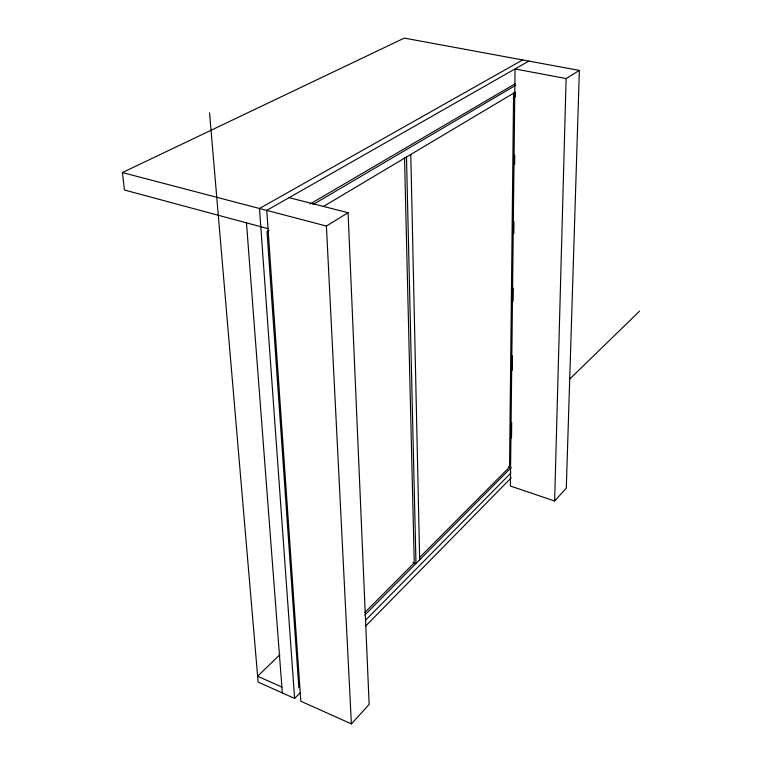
<?xml version="1.0" encoding="UTF-8"?>
<svg xmlns="http://www.w3.org/2000/svg" width="762" height="762" viewBox="0 0 762 762"><rect width="100%" height="100%" fill="white"/><g stroke="black" fill="none" stroke-linecap="round" stroke-linejoin="round"><path stroke-width="1.14" d="M513.588 92.935L509.549 467.096L419.614 557.47M511.512 437.921L511.683 422.472M512.283 370.189L512.445 355.921M513.064 301.257L513.217 288.188M513.836 233.524L513.969 221.637M514.617 164.592L514.731 155.086M515.388 96.86L515.445 92.107L323.231 206.597M554.631 500.986L566.118 78.562L579.358 70.418L566.299 488.185L554.631 500.986L510.378 486.032L515.045 68.942L566.118 78.562M528.838 61.084L266.757 210.398L300.809 701.211L351.377 723.9L369.141 704.412L348.072 212.703L289.093 197.672M209.55 112.824L258.127 682.057L294.618 698.44L300.457 692.496M365.436 626.297L511.245 477.784M365.608 620.211L510.797 473.126M364.846 612.515L414.242 562.87L404.527 157.744M364.903 614.972L511.169 467.63L508.464 466.735M569.605 379.171L639.585 311.125M279.873 654.701L257.623 676.208L281.892 687.048M268.024 228.657L124.425 190.005L122.415 172.555L326.403 226.038L348.072 212.703M269.062 230.41L267.014 231.61L298.847 687.829M313.096 204.502L515.874 85.211M310.086 203.997L515.264 83.715M522.646 59.941L259.49 208.493L294.618 698.44M122.415 172.555L404.308 38.1L579.358 70.418M413.09 562.432L415.976 563.518L406.489 157.01M246.469 222.856L282.34 692.925M326.403 226.038L351.377 723.9M410.785 154.448L419.681 559.794"/></g></svg>
